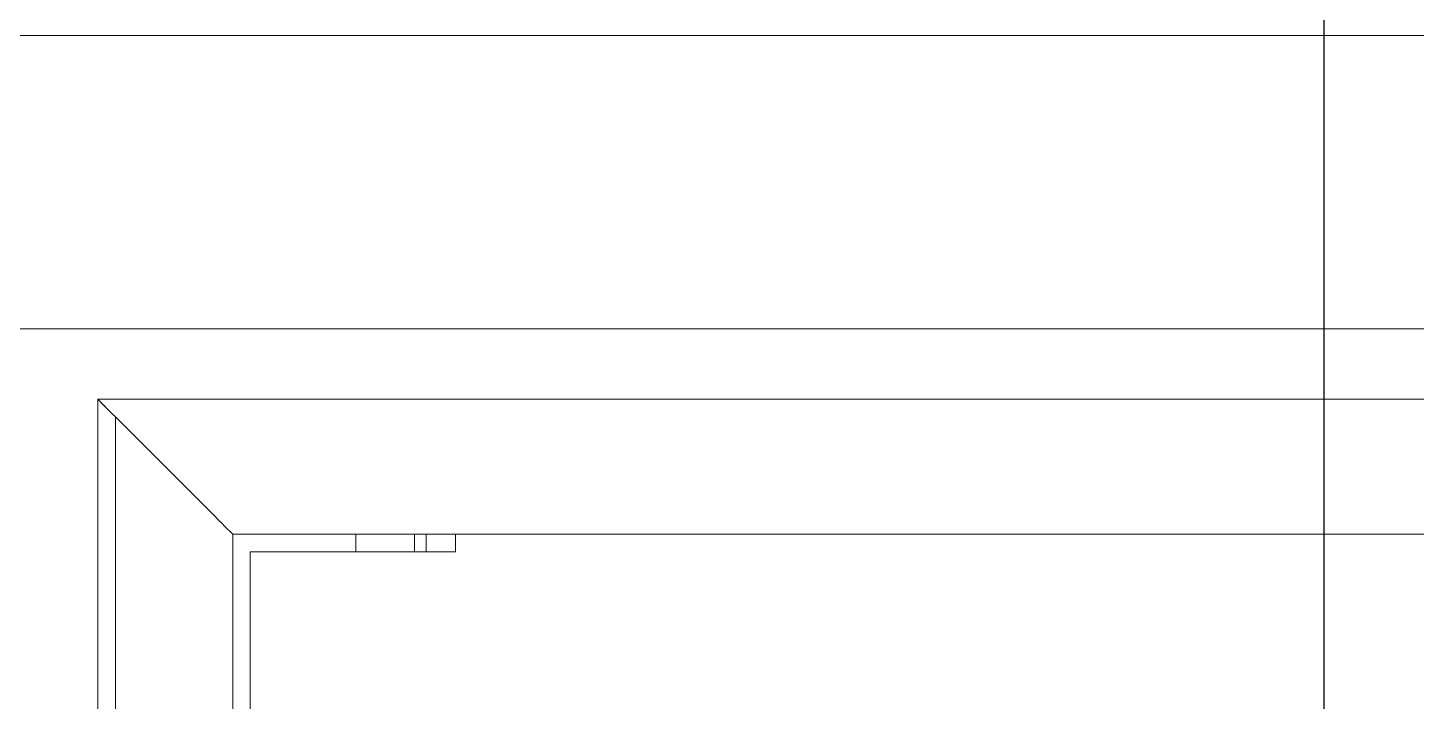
# Model space of a CAD drawing. Extents: x 539033 to 804858, y 468425 to 1263560.
# Drawn here: x 744105.3 to 744342, y 511410.5 to 511525.4 of the extents above; entities that cross this region are included whole.
import ezdxf

# ---------------------------------------------------------------- set-up
doc = ezdxf.new("R2010")
doc.units = 0
doc.header["$LTSCALE"] = 1000
doc.header["$MEASUREMENT"] = 0
doc.linetypes.add('0', pattern=[0, 0])
doc.linetypes.add('ACAD_ISO02W100', pattern=[15, 12, -3])
doc.layers.get('0').update_dxf_attribs({"linetype": 'CONTINUOUS'})
doc.layers.add('粗实线', color=7, linetype='0', lineweight=30)
doc.layers.add('虚线', color=6, linetype='ACAD_ISO02W100', lineweight=18)

# ---------------------------------------------------------------- blocks, each defined once
blk = doc.blocks.new('A$C54714A9A')
at = {"layer": '虚线', "color": 0, "linetype": 'ACAD_ISO02W100', "lineweight": 15}
for p, q in [((1190, 225), (1190, 2500.62)), ((1240, 225), (1240, 2500.62)), ((1178, 883.76), (1178, 1533.76)), ((1155, 906.76), (1155, 1510.76)), ((1152, 944.76), (1155, 944.76)), ((1152, 939.76), (1152, 944.76)), ((1155, 939.76), (1152, 939.76)), ((1152, 939.76), (1152, 909.76)), ((1152, 939.76), (1155, 939.76)), ((1155, 937.76), (1152, 937.76)), ((1152, 927.76), (1155, 927.76)), ((1152, 909.76), (1122, 909.76)), ((1155, 906.76), (10, 906.76)), ((1175, 886.76), (1158, 903.76)), ((1175, 886.76), (10, 886.76)), ((1175, 886.76), (10, 886.76)), ((1178, 883.76), (10, 883.76))]:
    blk.add_line(p, q, dxfattribs=at)
at = {"layer": '虚线', "color": 0, "linetype": 'ACAD_ISO02W100', "lineweight": 15, "flags": 128}
for points in [[(1158, 903.76), (1157.41, 904.34), (1156.85, 904.9), (1156.33, 905.42), (1155.88, 905.88), (1155.51, 906.25), (1155.23, 906.53), (1155.06, 906.7), (1155, 906.76)], [(1158, 903.76), (1157.41, 904.34), (1156.85, 904.9), (1156.33, 905.42), (1155.88, 905.88), (1155.51, 906.25), (1155.23, 906.53), (1155.06, 906.7), (1155, 906.76)], [(1178, 883.76), (1177.94, 883.81), (1177.77, 883.98), (1177.49, 884.26), (1177.12, 884.63), (1176.67, 885.09), (1176.15, 885.61), (1175.59, 886.17), (1175, 886.76)], [(1178, 883.76), (1177.95, 883.8), (1177.82, 883.94), (1177.6, 884.16), (1177.3, 884.46), (1176.93, 884.83), (1176.5, 885.26), (1176.03, 885.73), (1175.52, 886.23), (1175, 886.76)]]:
    blk.add_lwpolyline(points, dxfattribs=at)
blk = doc.blocks.new('A$C54FB0A97')
at = {"layer": '粗实线'}
blk.add_line((3035, 1120), (1008.1, 1120), dxfattribs=at)
blk = doc.blocks.new('A$C0E4615E3')
at = {"color": 0, "ltscale": 100}
blk.add_blockref('A$C54FB0A97', (360, 0), dxfattribs=at)

msp = doc.modelspace()

# ---------------------------------------------------------------- block references
at = {"xscale": -1, "rotation": 270}
for name, p in [('A$C0E4615E3', (743206.2, 508350.46)), ('A$C54714A9A', (743233.45, 510284.02))]:
    msp.add_blockref(name, p, dxfattribs=at)

doc.saveas('drawing.dxf')
